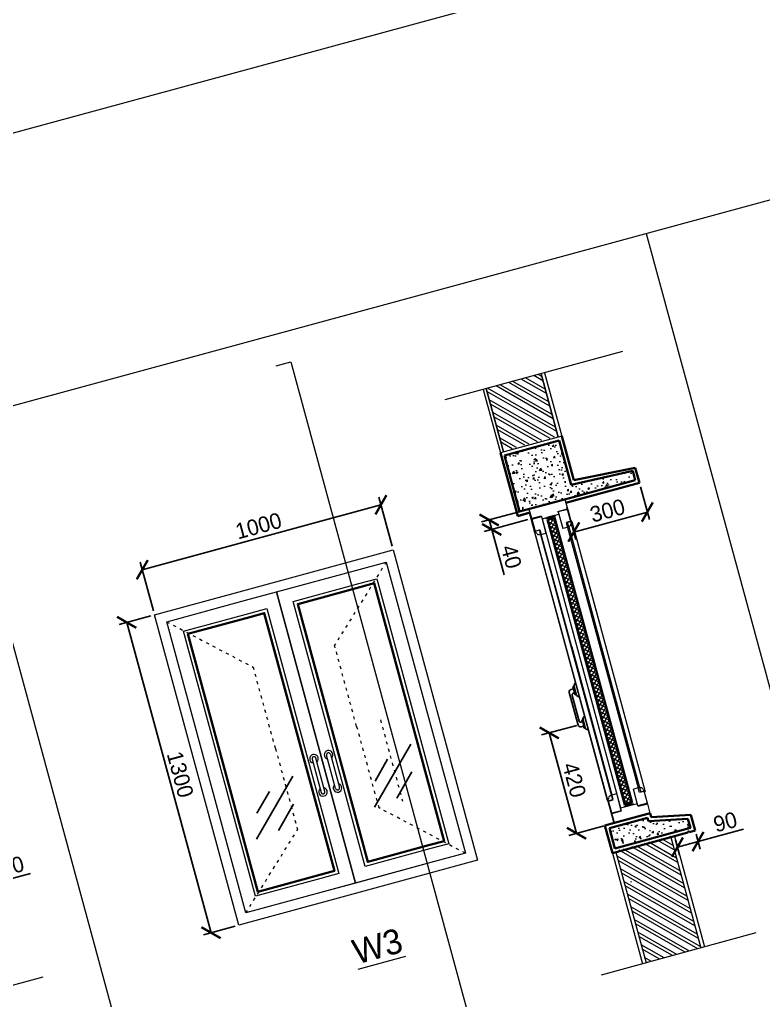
# Model space of a CAD drawing. Header units: millimetres. Extents: x -31731215 to 29997125, y -14487545 to 25622576.
# Drawn here: x 2267696 to 2270703, y -885502 to -881538 of the extents above; entities that cross this region are included whole.
import ezdxf

# ---------------------------------------------------------------- set-up
doc = ezdxf.new("R2010")
doc.units = ezdxf.units.MM
doc.header["$MEASUREMENT"] = 0
doc.linetypes.add('1', pattern=[0])
doc.linetypes.add('ACAD_ISO03W100', pattern=[30, 12, -18])
for name, color, linetype, lineweight in [('DIMNSION', 156, 'Continuous', 15), ('ELE', 245, 'Continuous', 13), ('ele2', 63, 'Continuous', 35), ('glass', 160, 'Continuous', 13), ('HAT', 8, 'Continuous', 9), ('HATCH', 8, '1', 18), ('raling2', 245, 'Continuous', 9), ('SECTION', 7, 'Continuous', 35), ('th line', 4, 'Continuous', 50), ('THIN LINES', 54, 'Continuous', 0), ('tils', 178, 'Continuous', 0), ('toilet', 161, 'Continuous', 18), ('WALL', 10, '1', 20), ('walls', 10, 'Continuous', 20)]:
    doc.layers.add(name, color=color, linetype=linetype, lineweight=lineweight)
doc.layers.add('DOOR', color=7, linetype='Continuous')
doc.layers.add('hard wear', color=54, linetype='Continuous')
doc.layers.add('hidden', color=7, linetype='ACAD_ISO03W100', lineweight=9, true_color=0x873171)
doc.dimstyles.new('ISO-25', dxfattribs={"dimtxt": 63.5, "dimasz": 63.5, "dimexe": 31.75, "dimexo": 15.875, "dimgap": 15.875, "dimtad": 1, "dimtxsty": 'Standard', "dimblk1": 'ARCHTICK', "dimblk2": 'ARCHTICK', "dimsah": 1, "dimcen": 63.5, "dimadec": 0, "dimazin": 0, "dimtfac": 1, "dimtmove": 0, "dimatfit": 3, "dimfxl": 25.4, "dimarcsym": 0})
pattern_1 = [(65.208688, (2131028.506, -970946.9), (71.994142, 12.965064), [7.62, -83.82]), (10.20869, (2131028.506, -970946.9), (-33.65203, 70.047924), [6.096, -67.056234]), (115.66013, (2131034.505, -970945.82), (38.342112, 83.012984), [6.476004, -71.236098]), (61.39289, (2131023.175, -970927.29), (109.045664, 12.217515), [11.43, -125.73]), (111.844245, (2131032.26, -970926.28), (65.672324, 120.415994), [9.71401, -106.85424]), (6.39284, (2131023.18, -970927.29), (65.67232, 120.41599), [9.14399, -100.58389]), (36.208688, (2131034.31, -970929.53), (69.25286, -23.56388), [7.62, -83.82]), (341.20869, (2131034.31, -970929.53), (4.52739, 77.579987), [6.096, -67.056]), (86.660133, (2131040.08, -970931.494), (73.78025, 54.016107), [6.476004, -71.235975]), (52.708688, (2131028.506, -970946.902), (-7.6805432, 32.961558), [0, -66.2432, 0, -68.072, 0, -67.31]), (22.708688, (2131028.506, -970946.902), (15.279399, 45.680437), [0, -38.8112, 0, -64.7192, 0, -25.654]), (342.708688, (2131006.643, -970952.846), (52.9378487, 12.0168487), [0, -25.4, 0, -79.248, 0, -105.156]), (332.708688, (2130996.84, -970955.51), (54.508377, 25.358206), [0, -33.02, 0, -52.6288, 0, -74.676])]
pattern_2 = [(150.2086876, (2633648.025, -261371.211), (6.21052973, 10.84800998), []), (60.2086876, (2633648.025, -261371.211), (10.84800998, -6.21052973), [])]

# ---------------------------------------------------------------- blocks, each defined once
blk = doc.blocks.new('GFH')
at = {"layer": 'DOOR'}
for p, q in [((-16227.9, -453626.6), (-16019.9, -453418.6)), ((-16199, -453525.6), (-16126.8, -453453.3)), ((-16132.5, -453615.1), (-16045.9, -453528.4))]:
    blk.add_line(p, q, dxfattribs=at)
blk = doc.blocks.new('_ArchTick')
at = {"color": 0, "linetype": 'ByBlock', "const_width": 0.15}
blk.add_lwpolyline([(-0.5, -0.5), (0.5, 0.5)], dxfattribs=at)
blk = doc.blocks.new('*D609')
at = {"layer": 'Defpoints', "color": 0, "transparency": 16777216}
for p in [(2269156.9, -883499.2), (2269206.4, -883681.4, 0), (2268241.5, -883943.7, 0)]:
    blk.add_point(p, dxfattribs=at)
at = {"layer": 'THIN LINES', "color": 0, "lineweight": -2, "transparency": 16777216}
for p, q in [((2269202.3, -883666), (2269148.6, -883468.5)), ((2268191.9, -883761.5), (2269156.9, -883499.2)), ((2268237.3, -883928.4), (2268183.6, -883730.9))]:
    blk.add_line(p, q, dxfattribs=at)
at = {"layer": 'THIN LINES', "color": 0, "lineweight": -2, "transparency": 16777216, "xscale": 63.50000000000001, "yscale": 63.50000000000001, "zscale": 63.50000000000001}
for p, rotation in [((2269156.9, -883499.2), 15.20868761616743), ((2268191.9, -883761.5), 195.2086876161674)]:
    blk.add_blockref('_ArchTick', p, dxfattribs=dict(at, rotation=rotation))
at = {"layer": 'THIN LINES', "color": 0, "transparency": 16777216, "insert": (2268661.9, -883584.4), "char_height": 63.5, "attachment_point": 5, "rotation": 15.2087}
blk.add_mtext('1000', dxfattribs=at)
blk = doc.blocks.new('*D610')
at = {"layer": 'Defpoints', "color": 0, "transparency": 16777216}
for p in [(2268241.5, -883943.7, 0), (2268582.5, -885198.2, 0), (2268469.8, -885228.8)]:
    blk.add_point(p, dxfattribs=at)
at = {"layer": 'THIN LINES', "color": 0, "lineweight": -2, "transparency": 16777216}
for p, q in [((2268226.1, -883947.9), (2268098.1, -883982.7)), ((2268128.8, -883974.3), (2268469.8, -885228.8)), ((2268567.2, -885202.3), (2268439.2, -885237.1))]:
    blk.add_line(p, q, dxfattribs=at)
at = {"layer": 'THIN LINES', "color": 0, "lineweight": -2, "transparency": 16777216, "xscale": 63.50000000000001, "yscale": 63.50000000000001, "zscale": 63.50000000000001}
for p, rotation in [((2268128.8, -883974.3), 105.2086876161803), ((2268469.8, -885228.8), 285.2086876161803)]:
    blk.add_blockref('_ArchTick', p, dxfattribs=dict(at, rotation=rotation))
at = {"layer": 'THIN LINES', "color": 0, "transparency": 16777216, "insert": (2268345.3, -884589.1), "char_height": 63.5, "attachment_point": 5, "rotation": 285.2087}
blk.add_mtext('1300', dxfattribs=at)
blk = doc.blocks.new('*D578')
at = {"layer": 'Defpoints', "color": 0, "transparency": 16777216}
for p in [(2270202, -883410.7, 0), (2269904.8, -883491.5, 0), (2270234, -883528.4)]:
    blk.add_point(p, dxfattribs=at)
at = {"layer": 'THIN LINES', "color": 0, "lineweight": -2, "transparency": 16777216}
for p, q in [((2270206.2, -883426), (2270242.4, -883559)), ((2269909, -883506.8), (2269945.1, -883639.8)), ((2269936.8, -883609.2), (2270234, -883528.4))]:
    blk.add_line(p, q, dxfattribs=at)
at = {"layer": 'THIN LINES', "color": 0, "lineweight": -2, "transparency": 16777216, "xscale": 63.50000000000001, "yscale": 63.50000000000001, "zscale": 63.50000000000001}
for p, rotation in [((2270234, -883528.4), 15.208687616193), ((2269936.8, -883609.2), 195.208687616193)]:
    blk.add_blockref('_ArchTick', p, dxfattribs=dict(at, rotation=rotation))
at = {"layer": 'THIN LINES', "color": 0, "transparency": 16777216, "insert": (2270072.9, -883522.8), "char_height": 63.5, "attachment_point": 5, "rotation": 15.2087}
blk.add_mtext('300', dxfattribs=at)
blk = doc.blocks.new('*D579')
at = {"layer": 'Defpoints', "color": 0, "transparency": 16777216}
for p in [(2269756.1, -883516.4, 0), (2269766.6, -883555, 0), (2269604.8, -883599)]:
    blk.add_point(p, dxfattribs=at)
at = {"layer": 'THIN LINES', "color": 0, "lineweight": -2, "transparency": 16777216}
for p, q in [((2269740.8, -883520.5), (2269563.7, -883568.7)), ((2269751.3, -883559.1), (2269574.2, -883607.3)), ((2269594.3, -883560.4), (2269604.8, -883599)), ((2269604.8, -883599), (2269654.8, -883782.8))]:
    blk.add_line(p, q, dxfattribs=at)
for p, xscale, yscale, zscale, rotation in [((2269594.3, -883560.4), 63.50000000000002, 63.50000000000002, 63.50000000000002, 105.2086876151963), ((2269604.8, -883599), 63.50000000000001, 63.50000000000001, 63.50000000000001, 285.2086876151963)]:
    blk.add_blockref('_ArchTick', p, dxfattribs=dict(at, xscale=xscale, yscale=yscale, zscale=zscale, rotation=rotation))
at = {"layer": 'THIN LINES', "color": 0, "transparency": 16777216, "insert": (2269684.1, -883709), "char_height": 63.5, "attachment_point": 5, "rotation": 285.2087}
blk.add_mtext('40', dxfattribs=at)
blk = doc.blocks.new('*D624')
at = {"layer": 'Defpoints', "color": 0, "transparency": 16777216}
for p in [(2269963.9, -884386.8, 0), (2270074.2, -884792.6, 0), (2269947.7, -884827)]:
    blk.add_point(p, dxfattribs=at)
at = {"layer": 'THIN LINES', "color": 0, "lineweight": -2, "transparency": 16777216}
for p, q in [((2269948.6, -884390.9), (2269806.7, -884429.5)), ((2269837.4, -884421.2), (2269947.7, -884827)), ((2270058.9, -884796.8), (2269917.1, -884835.4))]:
    blk.add_line(p, q, dxfattribs=at)
at = {"layer": 'THIN LINES', "color": 0, "lineweight": -2, "transparency": 16777216, "xscale": 63.50000000000001, "yscale": 63.50000000000001, "zscale": 63.50000000000001}
for p, rotation in [((2269837.4, -884421.2), 105.2086876156946), ((2269947.7, -884827), 285.2086876156946)]:
    blk.add_blockref('_ArchTick', p, dxfattribs=dict(at, rotation=rotation))
at = {"layer": 'THIN LINES', "color": 0, "transparency": 16777216, "insert": (2269938.5, -884611.6), "char_height": 63.5, "attachment_point": 5, "rotation": 285.2087}
blk.add_mtext('420', dxfattribs=at)
blk = doc.blocks.new('*D581')
at = {"layer": 'Defpoints', "color": 0, "transparency": 16777216}
for p in [(2270426.9, -884815.9, 0), (2270343.6, -884838.6, 0), (2270439, -884860.5)]:
    blk.add_point(p, dxfattribs=at)
at = {"layer": 'THIN LINES', "color": 0, "lineweight": -2, "transparency": 16777216}
for p, q in [((2270439, -884860.5), (2270622.8, -884810.5)), ((2270347.7, -884853.9), (2270364, -884913.8)), ((2270431.1, -884831.2), (2270447.3, -884891.2)), ((2270355.7, -884883.2), (2270439, -884860.5))]:
    blk.add_line(p, q, dxfattribs=at)
at = {"layer": 'THIN LINES', "color": 0, "lineweight": -2, "transparency": 16777216, "xscale": 63.50000000000001, "yscale": 63.50000000000001, "zscale": 63.50000000000001}
for p, rotation in [((2270439, -884860.5), 15.20868761464221), ((2270355.7, -884883.2), 195.2086876146422)]:
    blk.add_blockref('_ArchTick', p, dxfattribs=dict(at, rotation=rotation))
at = {"layer": 'THIN LINES', "color": 0, "transparency": 16777216, "insert": (2270549.1, -884781.3), "char_height": 63.5, "attachment_point": 5, "rotation": 15.2087}
blk.add_mtext('90', dxfattribs=at)
blk = doc.blocks.new('*D582')
at = {"layer": 'Defpoints', "color": 0, "transparency": 16777216}
for p in [(2267544, -884994.7, 0), (2267460.7, -885017.3, 0), (2267556.1, -885039.2)]:
    blk.add_point(p, dxfattribs=at)
at = {"layer": 'THIN LINES', "color": 0, "lineweight": -2, "transparency": 16777216}
for p, q in [((2267548.1, -885010), (2267564.4, -885069.9)), ((2267556.1, -885039.2), (2267739.9, -884989.3)), ((2267464.8, -885032.6), (2267481.1, -885092.5)), ((2267472.8, -885061.9), (2267556.1, -885039.2))]:
    blk.add_line(p, q, dxfattribs=at)
at = {"layer": 'THIN LINES', "color": 0, "lineweight": -2, "transparency": 16777216, "xscale": 63.50000000000001, "yscale": 63.50000000000001, "zscale": 63.50000000000001}
for p, rotation in [((2267556.1, -885039.2), 15.20868761456115), ((2267472.8, -885061.9), 195.2086876145612)]:
    blk.add_blockref('_ArchTick', p, dxfattribs=dict(at, rotation=rotation))
at = {"layer": 'THIN LINES', "color": 0, "transparency": 16777216, "insert": (2267666.1, -884960), "char_height": 63.5, "attachment_point": 5, "rotation": 15.2087}
blk.add_mtext('90', dxfattribs=at)

msp = doc.modelspace()

# ---------------------------------------------------------------- hatches: boundary and pattern name
at = {"layer": 'DIMNSION'}
h = msp.add_hatch(dxfattribs=at)
h.set_pattern_fill('ANSI37', color=256, scale=100, angle=15.208688, style=0)
h.set_pattern_definition(pattern_2)
h.paths.add_polyline_path([(2270006.131, -884207.219), (2270035.08, -884199.349), (2269858.649, -883550.364), (2269829.699, -883558.234)])
h = msp.add_hatch(dxfattribs=at)
h.set_pattern_fill('ANSI37', color=256, scale=100, angle=15.208688, style=0)
h.set_pattern_definition(pattern_2)
h.paths.add_polyline_path([(2269966.923, -884062.997), (2269995.872, -884055.127), (2270172.303, -884704.113), (2270143.354, -884711.983)])
at = {"layer": 'HATCH'}
h = msp.add_hatch(dxfattribs=at)
h.set_pattern_fill('AR-CONC', color=256, scale=0.4, angle=15.208688, style=0)
h.set_pattern_definition(pattern_1)
h.paths.add_polyline_path([(2269877.839, -883239.763), (2269655.895, -883300.1), (2269717.543, -883526.87), (2269939.488, -883466.532)])
h = msp.add_hatch(dxfattribs=at)
h.set_pattern_fill('AR-CONC', color=256, scale=0.4, angle=15.208688, style=0)
h.set_pattern_definition(pattern_1)
h.paths.add_polyline_path([(2270174.694, -883362.24), (2269926.371, -883418.284), (2269939.488, -883466.532), (2270184.909, -883399.813)])
h = msp.add_hatch(dxfattribs=at)
h.set_pattern_fill('AR-CONC', color=256, scale=0.4, angle=15.208688, style=0)
h.set_pattern_definition(pattern_1)
h.paths.add_polyline_path([(2270408.477, -884805.391), (2270398.399, -884768.322), (2270238.953, -884777.741), (2270235.321, -884764.38), (2270080.924, -884806.354), (2270103.223, -884888.377)])

# ---------------------------------------------------------------- linework, layer by layer
at = {"layer": 'DIMNSION'}
for p, q in [((2269942.342, -884220.479, 0), (2269944.372, -884219.927, 0)), ((2269956.954, -884275.32, 0), (2269959.261, -884274.693, 0)), ((2269978.475, -884354.485, 0), (2269980.782, -884353.858, 0)), ((2269993.64, -884409.176, 0), (2269995.671, -884408.624, 0))]:
    msp.add_line(p, q, dxfattribs=at)
at = {"layer": 'DOOR', "linetype": 'Continuous'}
msp.add_line((2269756.143, -883516.376, 0), (2269900.889, -883477.026, 0), dxfattribs=at)
at = {"layer": 'ELE'}
for p, q in [((2269900.889, -883477.026, 0), (2269911.382, -883515.625, 0)), ((2269766.636, -883554.975, 0), (2269756.143, -883516.376, 0)), ((2269805.235, -883544.482, 0), (2269766.636, -883554.975, 0)), ((2269767.161, -883556.905, 0), (2269805.76, -883546.412, 0)), ((2269805.235, -883544.482, 0), (2269808.383, -883556.062, 0)), ((2269805.76, -883546.412, 0), (2269824.123, -883613.96, 0)), ((2269808.383, -883556.062, 0), (2269875.931, -883537.698, 0)), ((2269872.783, -883526.118, 0), (2269911.382, -883515.625, 0)), ((2269872.783, -883526.118, 0), (2269875.931, -883537.698, 0)), ((2269911.907, -883517.555, 0), (2269873.308, -883528.048, 0)), ((2269873.308, -883528.048, 0), (2269891.672, -883595.597, 0)), ((2269911.907, -883517.555, 0), (2269925.024, -883565.804, 0)), ((2269767.161, -883556.905, 0), (2269780.277, -883605.154, 0)), ((2269925.024, -883565.804, 0), (2269905.724, -883571.05, 0)), ((2269905.724, -883571.05, 0), (2269910.971, -883590.35, 0)), ((2269780.277, -883605.154, 0), (2269799.577, -883599.907, 0)), ((2269799.577, -883599.907, 0), (2269804.824, -883619.207, 0)), ((2269804.824, -883619.207, 0), (2269824.123, -883613.96, 0)), ((2269910.971, -883590.35, 0), (2269891.672, -883595.597, 0)), ((2268734.449, -883851.127, 0), (2269054.498, -885028.398, 0)), ((2270197.179, -884643.14, 0), (2270177.88, -884648.386, 0)), ((2270196.243, -884715.935, 0), (2270177.88, -884648.386, 0)), ((2270202.426, -884662.439, 0), (2270197.179, -884643.14, 0)), ((2270221.725, -884657.192, 0), (2270202.426, -884662.439, 0)), ((2270234.842, -884705.441, 0), (2270221.725, -884657.192, 0)), ((2270076.979, -884696.543, 0), (2270096.278, -884691.296, 0)), ((2270090.096, -884744.792, 0), (2270076.979, -884696.543, 0)), ((2270091.032, -884671.996, 0), (2270110.331, -884666.75, 0)), ((2270096.278, -884691.296, 0), (2270091.032, -884671.996, 0)), ((2270128.695, -884734.298, 0), (2270110.331, -884666.75, 0)), ((2270090.096, -884744.792, 0), (2270128.695, -884734.298, 0)), ((2270090.62, -884746.722, 0), (2270129.219, -884736.228, 0)), ((2270126.071, -884724.648, 0), (2270193.62, -884706.285, 0)), ((2270129.219, -884736.228, 0), (2270126.071, -884724.648, 0)), ((2270196.768, -884717.865, 0), (2270193.62, -884706.285, 0)), ((2270234.842, -884705.441, 0), (2270196.243, -884715.935, 0)), ((2270196.768, -884717.865, 0), (2270235.367, -884707.371, 0)), ((2270245.86, -884745.97, 0), (2270235.367, -884707.371, 0)), ((2270101.114, -884785.321, 0), (2270090.62, -884746.722, 0))]:
    msp.add_line(p, q, dxfattribs=at)
at = {"layer": 'ELE', "elevation": 0}
for points in [[(2269042.991, -883725.796), (2269206.444, -883681.36), (2269547.48, -884935.83), (2269384.027, -884980.265)], [(2268598.28, -883846.694), (2269042.991, -883725.796)], [(2269053.485, -883764.395), (2269178.338, -883730.452), (2269498.387, -884907.724), (2269373.534, -884941.666)], [(2269178.338, -883730.452), (2269498.387, -884907.724), (2269373.534, -884941.666)], [(2269373.534, -884941.666), (2269054.498, -885028.398), (2268734.449, -883851.127), (2269053.485, -883764.395)], [(2268582.503, -885198.165), (2268241.467, -883943.695), (2268598.28, -883846.694)], [(2268608.773, -883885.293), (2268734.449, -883851.127), (2269054.498, -885028.398), (2268928.822, -885062.564)], [(2268928.822, -885062.564), (2268610.609, -885149.073), (2268290.56, -883971.801), (2268608.773, -883885.293)], [(2268939.316, -885101.163), (2268582.503, -885198.165), (2268241.467, -883943.695)], [(2268928.822, -885062.564), (2268610.609, -885149.073), (2268290.56, -883971.801)], [(2269373.534, -884941.666), (2268928.822, -885062.564)], [(2269384.027, -884980.265), (2268939.316, -885101.163)]]:
    msp.add_lwpolyline(points, dxfattribs=at)
at = {"layer": 'ele2'}
for p, q in [((2269857.862, -883547.469, 0), (2269856.632, -883542.945, 0)), ((2269828.912, -883555.339, 0), (2269827.683, -883550.815, 0)), ((2269954.369, -884016.821, 0), (2269829.699, -883558.234, 0)), ((2269983.319, -884008.951, 0), (2269858.649, -883550.364, 0)), ((2270143.354, -884711.983, 0), (2269953.252, -884012.709, 0)), ((2270172.303, -884704.113, 0), (2269980.796, -883999.671, 0))]:
    msp.add_line(p, q, dxfattribs=at)
at = {"layer": 'ele2', "elevation": 0}
for points in [[(2269071.848, -883831.943), (2269129.153, -883816.364), (2269412.476, -884858.539), (2269355.17, -884874.118)], [(2269355.17, -884874.118), (2269103.683, -884942.487), (2268820.361, -883900.312), (2269071.848, -883831.943)], [(2268627.136, -883952.841), (2268685.264, -883937.039), (2268968.586, -884979.213), (2268910.459, -884995.016)], [(2268910.459, -884995.016), (2268659.794, -885063.161), (2268376.471, -884020.986), (2268627.136, -883952.841)]]:
    msp.add_lwpolyline(points, dxfattribs=at)
at = {"layer": 'glass', "linetype": 'Continuous'}
for p, q in [((2269911.514, -883569.476, 0), (2269911.711, -883570.2, 0)), ((2269798.371, -883600.235, 0), (2270089.825, -884672.324, 0)), ((2270095.072, -884691.624, 0), (2269798.371, -883600.235, 0)), ((2269971.467, -884232.187, 0), (2269804.824, -883619.207, 0)), ((2269910.971, -883590.35, 0), (2270021.918, -883998.457, 0)), ((2269916.761, -883588.776, 0), (2270027.708, -883996.883, 0)), ((2270021.918, -883998.457, 0), (2270197.179, -884643.14, 0)), ((2270027.708, -883996.883, 0), (2270202.969, -884641.566, 0)), ((2269928.324, -884073.491, 0), (2270091.032, -884671.996, 0))]:
    msp.add_line(p, q, dxfattribs=at)
at = {"layer": 'hard wear'}
for p, q in [((2269936.802, -884229.22, 0), (2269942.342, -884220.479, 0)), ((2269918.376, -884257.482, 0), (2269954.239, -884389.4, 0)), ((2269935.096, -884242.574, 0), (2269925.402, -884245.209, 0)), ((2269937.816, -884232.95, 0), (2269932.847, -884234.301, 0)), ((2269932.847, -884234.301, 0), (2269941.942, -884267.758, 0)), ((2269939.693, -884259.485, 0), (2269934.865, -884260.798, 0)), ((2269947.995, -884270.392, 0), (2269936.802, -884229.22, 0)), ((2269929.946, -884269.389, 0), (2269958.188, -884373.274, 0)), ((2269941.942, -884267.758, 0), (2269946.912, -884266.407, 0)), ((2269947.995, -884270.392, 0), (2269956.954, -884275.32, 0)), ((2269971.608, -884376.88, 0), (2269966.779, -884378.192, 0)), ((2269969.359, -884368.607, 0), (2269974.328, -884367.256, 0)), ((2269971.608, -884376.88, 0), (2269969.359, -884368.607, 0)), ((2269973.245, -884363.27, 0), (2269978.475, -884354.485, 0)), ((2269973.245, -884363.27, 0), (2269984.438, -884404.443, 0)), ((2269976.206, -884393.791, 0), (2269966.512, -884396.426, 0)), ((2269978.455, -884402.064, 0), (2269976.206, -884393.791, 0)), ((2269983.424, -884400.713, 0), (2269978.455, -884402.064, 0)), ((2269984.438, -884404.443, 0), (2269993.64, -884409.176, 0))]:
    msp.add_line(p, q, dxfattribs=at)
for centre, radius, start, end in [((2269928.026, -884254.859, 0), 10, 105.208688, 195.208688), ((2269936.701, -884267.552, 0), 7, 105.208688, 195.208688), ((2269964.943, -884371.438, 0), 7, 195.208688, 285.208688), ((2269963.888, -884386.777, 0), 10, 195.208688, 285.208688)]:
    msp.add_arc(centre, radius, start, end, dxfattribs=at)
at = {"layer": 'HAT'}
for p, q in [((2269825.987, -883049.029, 0), (2269724.516, -882990.937, 0)), ((2269821.35, -883031.971, 0), (2269741.575, -882986.3, 0)), ((2269812.075, -882997.854, 0), (2269775.692, -882977.025, 0)), ((2269807.437, -882980.795, 0), (2269792.75, -882972.387, 0)), ((2269863.087, -883185.498, 0), (2269588.048, -883028.037, 0)), ((2269853.812, -883151.381, 0), (2269622.165, -883018.762, 0)), ((2269849.174, -883134.322, 0), (2269639.224, -883014.124, 0)), ((2269839.899, -883100.205, 0), (2269673.341, -883004.849, 0)), ((2269835.262, -883083.146, 0), (2269690.399, -883000.212, 0)), ((2269867.724, -883202.556, 0), (2269585.443, -883040.949, 0)), ((2269858.393, -883226.021, 0), (2269594.718, -883075.066, 0)), ((2269841.334, -883230.659, 0), (2269599.355, -883092.124, 0)), ((2269807.217, -883239.934, 0), (2269608.63, -883126.241, 0)), ((2269790.159, -883244.571, 0), (2269613.267, -883143.3, 0)), ((2269756.042, -883253.846, 0), (2269622.542, -883177.417, 0)), ((2269738.983, -883258.483, 0), (2269627.18, -883194.476, 0)), ((2269704.866, -883267.758, 0), (2269636.455, -883228.593, 0)), ((2269687.808, -883272.396, 0), (2269641.092, -883245.651, 0)), ((2269653.691, -883281.671, 0), (2269650.367, -883279.768, 0)), ((2270343.015, -884893.69, 0), (2270273.946, -884854.147, 0)), ((2270338.377, -884876.631, 0), (2270291.004, -884849.51, 0)), ((2270329.103, -884842.514, 0), (2270325.121, -884840.235, 0)), ((2270384.752, -885047.217, 0), (2270120.419, -884895.885, 0)), ((2270380.115, -885030.158, 0), (2270137.477, -884891.247, 0)), ((2270370.84, -884996.041, 0), (2270171.595, -884881.972, 0)), ((2270366.202, -884978.982, 0), (2270188.653, -884877.335, 0)), ((2270356.927, -884944.865, 0), (2270222.77, -884868.06, 0)), ((2270352.29, -884927.807, 0), (2270239.829, -884863.422, 0)), ((2270394.027, -885081.334, 0), (2270111.745, -884919.726, 0)), ((2270398.665, -885098.392, 0), (2270116.383, -884936.785, 0)), ((2270407.94, -885132.509, 0), (2270125.658, -884970.902, 0)), ((2270412.577, -885149.568, 0), (2270130.295, -884987.96, 0)), ((2270421.852, -885183.685, 0), (2270139.57, -885022.077, 0)), ((2270426.49, -885200.743, 0), (2270144.208, -885039.136, 0)), ((2270435.765, -885234.861, 0), (2270153.483, -885073.253, 0)), ((2270440.402, -885251.919, 0), (2270158.12, -885090.312, 0)), ((2270449.677, -885286.036, 0), (2270167.395, -885124.429, 0)), ((2270438.017, -885293.764, 0), (2270172.033, -885141.487, 0)), ((2270403.9, -885303.039, 0), (2270181.308, -885175.604, 0)), ((2270386.841, -885307.677, 0), (2270185.945, -885192.663, 0)), ((2270352.724, -885316.952, 0), (2270195.22, -885226.78, 0)), ((2270335.666, -885321.589, 0), (2270199.858, -885243.838, 0)), ((2270301.548, -885330.864, 0), (2270209.132, -885277.956, 0)), ((2270284.49, -885335.502, 0), (2270213.77, -885295.014, 0)), ((2270250.373, -885344.776, 0), (2270223.045, -885329.131, 0)), ((2270233.314, -885349.414, 0), (2270227.682, -885346.19, 0))]:
    msp.add_line(p, q, dxfattribs=at)
at = {"layer": 'HAT', "linetype": 'Continuous'}
for p, q in [((2270073.534, -884695.036, 0), (2269757.251, -883531.619, 0)), ((2269808.383, -883556.062, 0), (2270126.071, -884724.648, 0)), ((2269925.943, -883566.331, 0), (2269911.711, -883570.2, 0)), ((2269916.761, -883588.776, 0), (2269911.711, -883570.2, 0)), ((2269918.458, -883588.315, 0), (2269916.761, -883588.776, 0)), ((2269918.458, -883588.315, 0), (2269917.69, -883585.492, 0)), ((2269925.3, -883563.965, 0), (2269927.404, -883563.393, 0)), ((2269925.943, -883566.331, 0), (2269925.3, -883563.965, 0)), ((2269928.469, -883567.311, 0), (2269926.605, -883567.817, 0)), ((2269926.605, -883567.817, 0), (2269927.431, -883570.853, 0)), ((2269928.469, -883567.311, 0), (2269927.404, -883563.393, 0)), ((2269928.469, -883567.311, 0), (2270044.044, -883992.442, 0)), ((2269779.108, -883603.708, 0), (2269777.004, -883604.28, 0)), ((2269778.069, -883608.198, 0), (2269777.004, -883604.28, 0)), ((2269778.069, -883608.198, 0), (2269779.933, -883607.691, 0)), ((2269779.752, -883606.074, 0), (2269779.108, -883603.708, 0)), ((2269779.752, -883606.074, 0), (2269798.567, -883600.959, 0)), ((2269779.933, -883607.691, 0), (2269780.759, -883610.727, 0)), ((2269782.004, -883622.672, 0), (2270098.287, -884786.089, 0)), ((2269797.337, -883621.242, 0), (2269796.57, -883618.42, 0)), ((2269797.337, -883621.242, 0), (2269803.617, -883619.535, 0)), ((2269803.617, -883619.535, 0), (2269798.567, -883600.959, 0)), ((2270056.597, -884038.619, 0), (2270223.933, -884654.149, 0)), ((2270204.666, -884641.104, 0), (2270202.969, -884641.566, 0)), ((2270202.969, -884641.566, 0), (2270208.019, -884660.142, 0)), ((2270204.666, -884641.104, 0), (2270205.433, -884643.927, 0)), ((2270222.251, -884656.272, 0), (2270208.019, -884660.142, 0)), ((2270222.07, -884654.655, 0), (2270221.244, -884651.619, 0)), ((2270223.933, -884654.149, 0), (2270222.07, -884654.655, 0)), ((2270222.251, -884656.272, 0), (2270222.894, -884658.638, 0)), ((2270222.894, -884658.638, 0), (2270224.998, -884658.066, 0)), ((2270223.933, -884654.149, 0), (2270224.998, -884658.066, 0)), ((2270073.534, -884695.036, 0), (2270075.398, -884694.529, 0)), ((2270073.534, -884695.036, 0), (2270074.599, -884698.954, 0)), ((2270075.398, -884694.529, 0), (2270074.572, -884691.493, 0)), ((2270076.703, -884698.382, 0), (2270074.599, -884698.954, 0)), ((2270076.06, -884696.016, 0), (2270094.875, -884690.9, 0)), ((2270076.06, -884696.016, 0), (2270076.703, -884698.382, 0)), ((2270083.545, -884674.032, 0), (2270089.825, -884672.324, 0)), ((2270083.545, -884674.032, 0), (2270084.312, -884676.854, 0)), ((2270089.825, -884672.324, 0), (2270094.875, -884690.9, 0))]:
    msp.add_line(p, q, dxfattribs=at)
for centre, radius, start, end in [((2269917.551, -883578.539, 0), 6.955, 271.144155, 14.078334), ((2269929.797, -883575.906, 0), 5.579, 115.095161, 189.708237), ((2269781.276, -883616.283, 0), 5.579, 20.709138, 95.322215), ((2269793.169, -883612.353, 0), 6.955, 196.339041, 299.27322), ((2270208.834, -884649.994, 0), 6.955, 16.339041, 119.27322), ((2270220.727, -884646.064, 0), 5.579, 200.709138, 275.322215), ((2270072.206, -884686.44, 0), 5.579, 295.095161, 9.708237), ((2270084.451, -884683.808, 0), 6.955, 91.144155, 194.078334)]:
    msp.add_arc(centre, radius, start, end, dxfattribs=at)
at = {"layer": 'hidden'}
for p, q in [((2269178.338, -883730.452, 0), (2268969.325, -884067.073, 0)), ((2268290.56, -883971.801, 0), (2268641.233, -884156.268, 0)), ((2269058.52, -884395.166, 0), (2268969.325, -884067.073, 0)), ((2268730.427, -884484.36, 0), (2268641.233, -884156.268, 0)), ((2269155.017, -884368.932, 0), (2269244.211, -884697.024, 0)), ((2269155.017, -884368.932, 0), (2269244.211, -884697.024, 0)), ((2269058.52, -884395.166, 0), (2269147.714, -884723.258, 0)), ((2268730.427, -884484.36, 0), (2268819.622, -884812.452, 0)), ((2269498.387, -884907.724, 0), (2269147.714, -884723.258, 0)), ((2268610.609, -885149.073, 0), (2268819.622, -884812.452, 0))]:
    msp.add_line(p, q, dxfattribs=at)
at = {"layer": 'raling2'}
for p, q in [((2268878.239, -884527.512, 0), (2268914.747, -884661.804, 0)), ((2268930.458, -884657.533, 0), (2268893.95, -884523.241, 0)), ((2268973.698, -884645.778, 0), (2268937.189, -884511.486, 0)), ((2268952.901, -884507.214, 0), (2268989.409, -884641.506, 0))]:
    msp.add_line(p, q, dxfattribs=at)
at = {"layer": 'raling2', "elevation": 0}
for points in [[(2269359.105, -884888.593), (2269093.143, -884960.896), (2268801.951, -883889.772), (2269067.913, -883817.468)], [(2269067.913, -883817.468), (2269139.693, -883797.955), (2269430.885, -884869.079), (2269359.105, -884888.593)], [(2268914.394, -885009.491), (2268649.254, -885081.571), (2268358.062, -884010.446), (2268623.201, -883938.366)], [(2268623.201, -883938.366), (2268695.804, -883918.629), (2268986.996, -884989.753), (2268914.394, -885009.491)]]:
    msp.add_lwpolyline(points, dxfattribs=at)
at = {"layer": 'raling2'}
for centre, radius, start, end in [((2268945.094, -884509.531, 0), 17.364, 313.167798, 257.249578), ((2268886.144, -884525.557, 0), 17.364, 313.167798, 257.249578), ((2268886.144, -884525.557, 0), 8.143, 13.889452, 196.527924), ((2268945.094, -884509.531, 0), 8.143, 13.889452, 196.527924), ((2268922.553, -884659.487, 0), 17.364, 133.167798, 77.249578), ((2268922.553, -884659.487, 0), 8.143, 193.889452, 16.527924), ((2268981.504, -884643.461, 0), 17.364, 133.167798, 77.249578), ((2268981.504, -884643.461, 0), 8.143, 193.889452, 16.527924)]:
    msp.add_arc(centre, radius, start, end, dxfattribs=at)
at = {"layer": 'SECTION'}
for p, q in [((2269888.379, -883221.353, 0), (2269936.911, -883399.874, 0)), ((2269877.839, -883239.763, 0), (2269655.895, -883300.1, 0)), ((2269877.839, -883239.763, 0), (2269926.371, -883418.284, 0)), ((2269709.899, -883544.492, 0), (2269640.38, -883288.773, 0)), ((2269717.543, -883526.87, 0), (2269655.895, -883300.1, 0)), ((2270185.354, -883349.328, 0), (2269936.911, -883399.874, 0)), ((2270185.354, -883349.328, 0), (2270202.038, -883410.701, 0)), ((2270174.694, -883362.24, 0), (2269926.371, -883418.284, 0)), ((2270174.694, -883362.24, 0), (2270184.909, -883399.813, 0)), ((2269939.488, -883466.532, 0), (2270184.909, -883399.813, 0)), ((2270202.038, -883410.701, 0), (2269957.898, -883477.072, 0)), ((2269939.488, -883466.532, 0), (2269717.543, -883526.87, 0)), ((2269957.898, -883477.072, 0), (2269904.824, -883491.501, 0)), ((2269709.899, -883544.492, 0), (2269760.078, -883530.851, 0)), ((2269760.078, -883530.851, 0), (2269721.478, -883541.344, 0)), ((2270235.321, -884764.38, 0), (2270080.924, -884806.354, 0)), ((2270101.114, -884785.321, 0), (2270245.86, -884745.97, 0)), ((2270235.321, -884764.38, 0), (2270238.953, -884777.741, 0)), ((2270238.953, -884777.741, 0), (2270398.399, -884768.322, 0)), ((2270245.86, -884745.97, 0), (2270250.098, -884761.559, 0)), ((2270245.86, -884745.97, 0), (2270245.86, -884745.97, 0)), ((2270250.098, -884761.559, 0), (2270409.545, -884752.14, 0)), ((2270398.399, -884768.322, 0), (2270408.477, -884805.391, 0)), ((2270409.545, -884752.14, 0), (2270426.887, -884815.931, 0)), ((2270101.114, -884785.321, 0), (2270062.515, -884795.814, 0)), ((2270062.515, -884795.814, 0), (2270092.683, -884906.786, 0)), ((2270080.924, -884806.354, 0), (2270103.223, -884888.377, 0)), ((2270408.477, -884805.391, 0), (2270103.223, -884888.377, 0)), ((2270426.887, -884815.931, 0), (2270404.321, -884822.065, 0)), ((2270397.79, -884823.841, 0), (2270092.683, -884906.786, 0))]:
    msp.add_line(p, q, dxfattribs=at)
msp.add_arc((2270401.055, -884822.953, 0), 3.384, 15.208688, 195.208688, dxfattribs=at)
at = {"layer": 'th line', "linetype": 'Continuous'}
for p, q in [((2269828.912, -883555.339, 0), (2269857.862, -883547.469, 0)), ((2269857.862, -883547.469, 0), (2269856.632, -883542.945, 0)), ((2269828.912, -883555.339, 0), (2269827.683, -883550.815, 0)), ((2269829.699, -883558.234, 0), (2269858.649, -883550.364, 0)), ((2270143.354, -884711.983, 0), (2270172.303, -884704.113, 0)), ((2270144.141, -884714.878, 0), (2270173.09, -884707.008, 0)), ((2270144.141, -884714.878, 0), (2270145.371, -884719.402, 0)), ((2270173.09, -884707.008, 0), (2270174.32, -884711.532, 0))]:
    msp.add_line(p, q, dxfattribs=at)
at = {"layer": 'THIN LINES'}
for p, q in [((2262396.749, -883429.703), (2275776.866, -879792.227)), ((2262675.822, -884456.247, 0), (2276055.939, -880818.772)), ((2270229.299, -882402.783, 0), (2271209.227, -886007.359, 0)), ((2270133.467, -882879.761, 0), (2269414.773, -883075.143, 0)), ((2267423.951, -883165.436, 0), (2268403.88, -886770.012, 0)), ((2269856.632, -883542.945, 0), (2269827.683, -883550.815, 0)), ((2269928.469, -883567.311, 0), (2270223.933, -884654.149, 0)), ((2269971.608, -884376.88, 0), (2269976.206, -884393.791, 0)), ((2270672.508, -885230.016, 0), (2270046.832, -885400.111, 0)), ((2267789.589, -885408.741, 0), (2267145.581, -885583.819, 0))]:
    msp.add_line(p, q, dxfattribs=at)
at = {"layer": 'tils'}
msp.add_line((2270169.539, -885023.06, 0), (2270166.006, -885024.021, 0), dxfattribs=at)
at = {"layer": 'WALL', "elevation": 0}
for points in [[(2268733.764, -882937.07), (2268792.194, -882921.185)], [(2268792.194, -882921.185), (2269713.13, -886308.761)]]:
    msp.add_lwpolyline(points, dxfattribs=at)
at = {"layer": 'walls'}
for p, q in [((2269873.873, -883225.174, 0), (2269804.298, -882969.248, 0)), ((2269804.298, -882969.248, 0), (2269873.873, -883225.174, 0)), ((2269818.773, -882965.313, 0), (2269888.348, -883221.239, 0)), ((2269570.805, -883032.847, 0), (2269640.38, -883288.773, 0)), ((2269651.929, -883285.511, 0), (2269582.353, -883029.585, 0)), ((2269582.353, -883029.585, 0), (2269651.929, -883285.511, 0)), ((2269888.379, -883221.353, 0), (2269640.38, -883288.773, 0)), ((2270329.103, -884842.514, 0), (2270450.831, -885290.281, 0)), ((2270343.577, -884838.579, 0), (2270465.306, -885286.346, 0)), ((2270092.683, -884906.786, 0), (2270214.412, -885354.553, 0)), ((2270107.158, -884902.851, 0), (2270228.886, -885350.618, 0))]:
    msp.add_line(p, q, dxfattribs=at)

# ---------------------------------------------------------------- block references
at = {"layer": 'DOOR', "rotation": 15.20868761617166}
for p in [(2165788.692, -442725.167, 0), (2165311.053, -442855.017, 0)]:
    msp.add_blockref('GFH', p, dxfattribs=at)

# ---------------------------------------------------------------- texts
at = {"layer": 'toilet', "insert": (2269059.466, -885358.86, 0), "char_height": 100, "width": 1094.92895, "attachment_point": 7, "rotation": 15.208688}
msp.add_mtext('{\\LW3}', dxfattribs=at)

# ---------------------------------------------------------------- dimensions: what is measured, and where the dimension line sits
at = {"layer": 'THIN LINES'}
for p1, p2, distance, text, picture, middle in [((2269904.824, -883491.501, 0), (2270202.038, -883410.701, 0), -121.92, '300', '*D578', (2270072.921, -883522.793, 0)), ((2269963.888, -884386.777, 0), (2270074.223, -884792.631, 0), -131.092, '420', '*D624', (2269938.512, -884611.6)), ((2270343.577, -884838.579, 0), (2270426.887, -884815.931, 0), -46.212, '90', '*D581', (2270549.068, -884781.251)), ((2267460.659, -885017.304, 0), (2267543.968, -884994.655, 0), -46.212, '90', '*D582', (2267666.15, -884959.975, 0))]:
    dim = msp.add_aligned_dim(p1=p1, p2=p2, distance=distance, text=text, dimstyle='ISO-25', dxfattribs=at)
    dim.commit()
    dim.dimension.update_dxf_attribs({"geometry": picture, "text_midpoint": middle})
for p1, p2, distance, picture, middle in [((2268241.467, -883943.695, 0), (2269206.444, -883681.36, 0), 188.799, '*D609', (2268661.933, -883584.384)), ((2269756.143, -883516.376, 0), (2269766.636, -883554.975, 0), -167.707, '*D579', (2269684.076, -883709.029, 0)), ((2268241.467, -883943.695, 0), (2268582.503, -885198.165, 0), -116.778, '*D610', (2268345.254, -884589.072))]:
    dim = msp.add_aligned_dim(p1=p1, p2=p2, distance=distance, dimstyle='ISO-25', dxfattribs=at)
    dim.commit()
    dim.dimension.update_dxf_attribs({"geometry": picture, "text_midpoint": middle})

doc.saveas('drawing.dxf')
